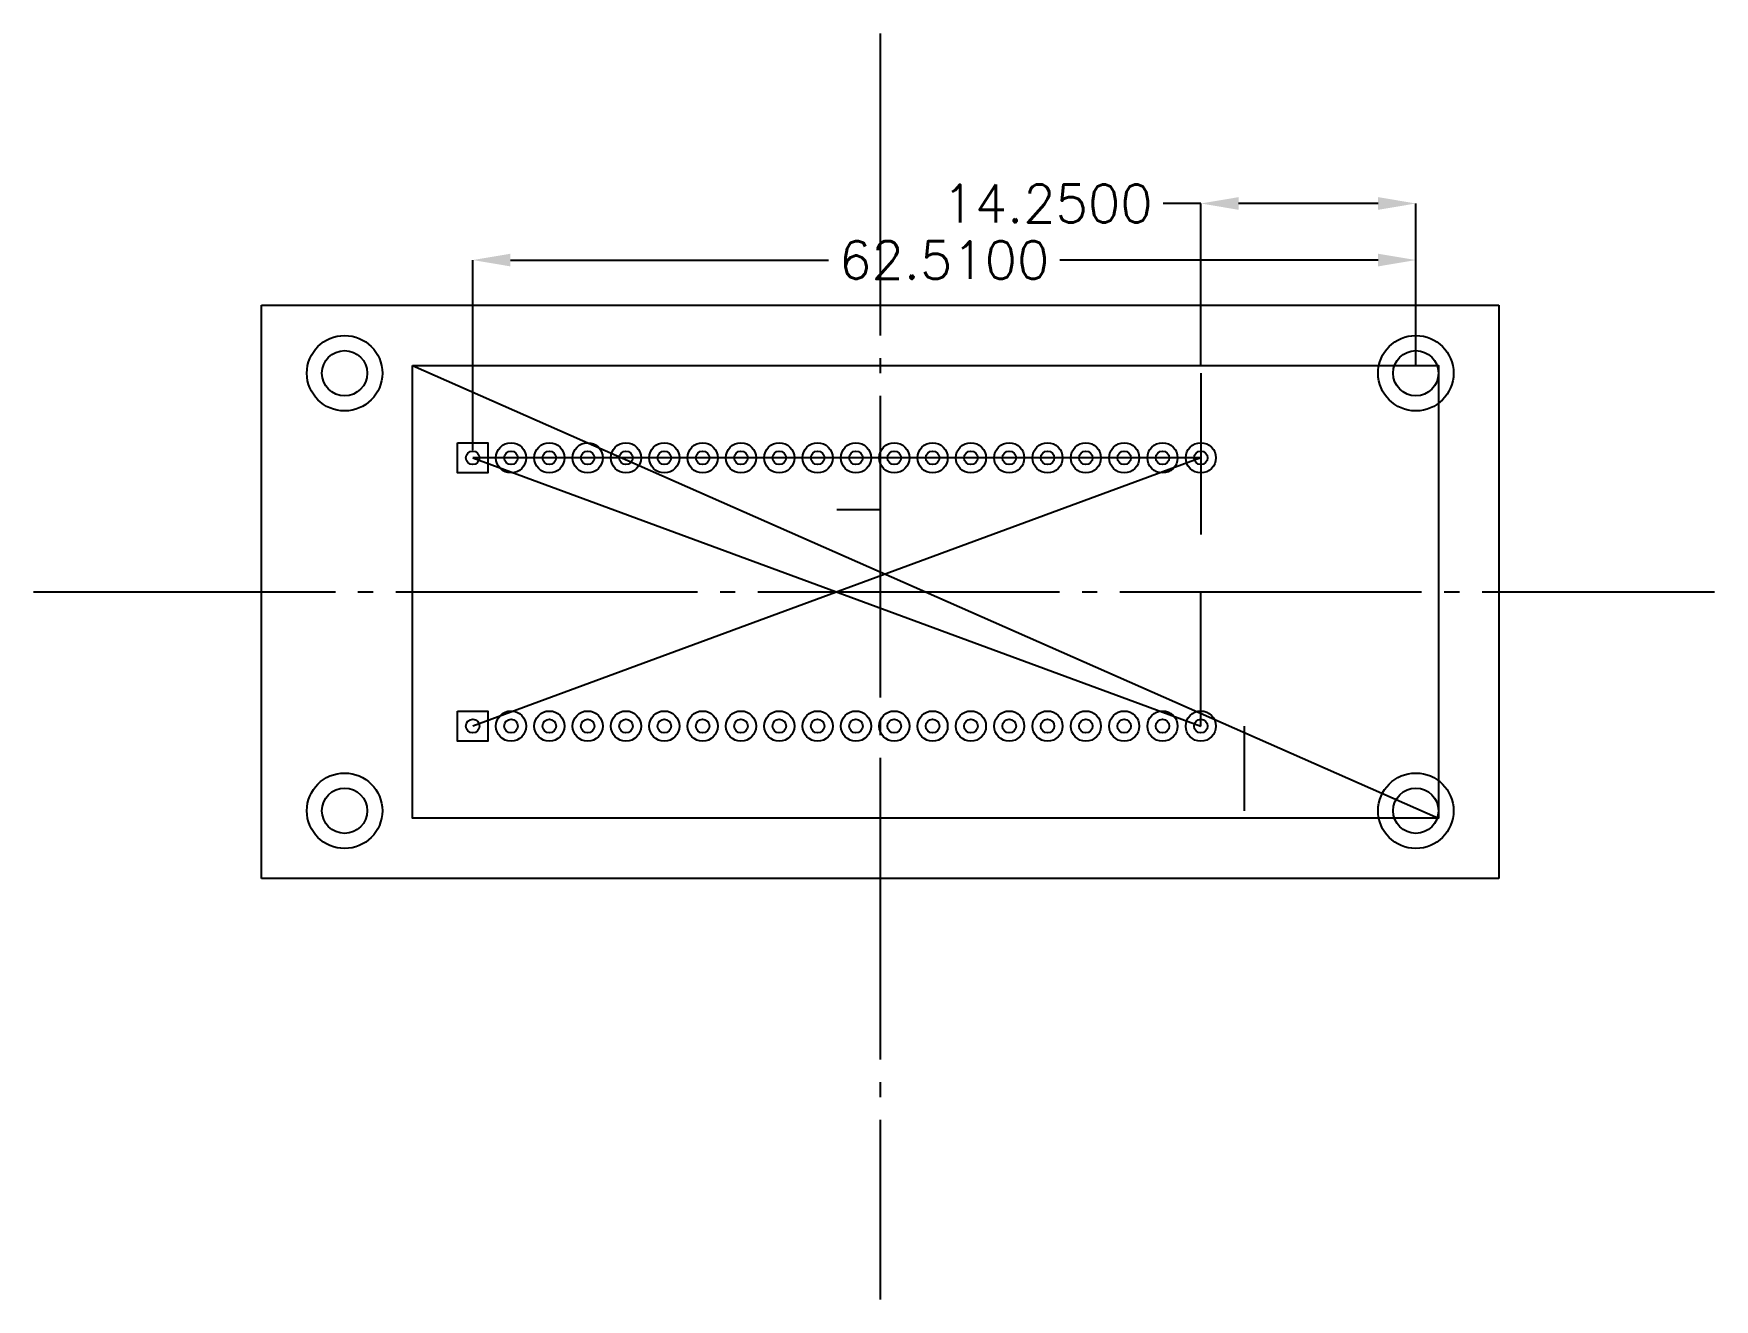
# Model space of a CAD drawing. Header units: millimetres. Extents: x 11041 to 11153, y 40448 to 40532.
import ezdxf

# ---------------------------------------------------------------- set-up
doc = ezdxf.new("R2010")
doc.units = ezdxf.units.MM
doc.linetypes.add('ГОСТ 2.303 5', pattern=[24, 20, -1.5, 1, -1.5])
doc.layers.add('РАЗМЕРЫ', color=3, linetype='Continuous', lineweight=25)
doc.styles.get("Standard").update_dxf_attribs({"font": 'txt.shx'})
doc.dimstyles.get("Standard").update_dxf_attribs({"dimscale": 100, "dimtxt": 2.5, "dimasz": 2.5, "dimexe": 0, "dimexo": 0.5, "dimgap": 1, "dimtad": 0, "dimtoh": 1, "dimdec": 4, "dimzin": 0, "dimdsep": 46, "dimtxsty": 'Standard', "dimcen": 2.5, "dimadec": 0, "dimazin": 0, "dimtfac": 1, "dimtdec": 4, "dimtofl": 0, "dimtmove": 0, "dimatfit": 3, "dimfxl": 1, "dimtolj": 1, "dimtzin": 0, "dimarcsym": 0})

# ---------------------------------------------------------------- blocks, each defined once
blk = doc.blocks.new('*D19')
at = {"layer": 'Defpoints', "color": 0}
for p in [(11118.7, 40520.86), (11118.7, 40509.61), (11132.95, 40509.61)]:
    blk.add_point(p, dxfattribs=at)
at = {"layer": 'РАЗМЕРЫ', "color": 0, "lineweight": -2}
for p, q in [((11118.7, 40520.86), (11116.2, 40520.86)), ((11118.7, 40510.11), (11118.7, 40520.86)), ((11130.45, 40520.86), (11121.2, 40520.86)), ((11132.95, 40510.11), (11132.95, 40520.86))]:
    blk.add_line(p, q, dxfattribs=at)
at = {"layer": 'РАЗМЕРЫ', "color": 0}
for points in [[(11121.2, 40521.28), (11121.2, 40520.44), (11118.7, 40520.86)], [(11130.45, 40520.44), (11130.45, 40521.28), (11132.95, 40520.86)]]:
    blk.add_solid(points, dxfattribs=at)
at = {"layer": 'РАЗМЕРЫ', "color": 0, "insert": (11108.53, 40520.86), "char_height": 2.5, "attachment_point": 5}
blk.add_mtext('\\A1;14.2500', dxfattribs=at)
blk = doc.blocks.new('*D26')
at = {"layer": 'Defpoints', "color": 0}
for p in [(11070.44, 40517.11), (11132.95, 40509.61), (11070.44, 40504)]:
    blk.add_point(p, dxfattribs=at)
at = {"layer": 'РАЗМЕРЫ', "color": 0, "lineweight": -2}
for p, q in [((11070.44, 40504.5), (11070.44, 40517.11)), ((11072.94, 40517.11), (11094.02, 40517.11)), ((11130.45, 40517.11), (11109.36, 40517.11)), ((11132.95, 40510.11), (11132.95, 40517.11))]:
    blk.add_line(p, q, dxfattribs=at)
at = {"layer": 'РАЗМЕРЫ', "color": 0}
for points in [[(11072.94, 40517.53), (11072.94, 40516.69), (11070.44, 40517.11)], [(11130.45, 40516.69), (11130.45, 40517.53), (11132.95, 40517.11)]]:
    blk.add_solid(points, dxfattribs=at)
at = {"layer": 'РАЗМЕРЫ', "color": 0, "insert": (11101.69, 40517.11), "char_height": 2.5, "attachment_point": 5}
blk.add_mtext('\\A1;62.5100', dxfattribs=at)

msp = doc.modelspace()

# ---------------------------------------------------------------- linework, layer by layer
at = {"linetype": 'ГОСТ 2.303 5'}
for p, q in [((11097.44599, 40532.11808), (11097.44599, 40448.22565)), ((11041.3326, 40495.1115), (11152.7348, 40495.1115))]:
    msp.add_line(p, q, dxfattribs=at)
at = {"ltscale": 100}
for p, q in [((11056.44599, 40514.1115), (11138.44599, 40514.1115)), ((11056.44599, 40476.1115), (11056.44599, 40514.1115)), ((11138.44599, 40514.1115), (11138.44599, 40476.1115)), ((11138.44599, 40476.1115), (11056.44599, 40476.1115))]:
    msp.add_line(p, q, dxfattribs=at)
for p, q in [((11066.44599, 40510.1115), (11134.44599, 40480.1115)), ((11118.69599, 40509.6115), (11118.69599, 40498.91114)), ((11070.43599, 40504.0015), (11118.69599, 40486.2215)), ((11118.69599, 40504.0015), (11070.43599, 40486.2215)), ((11118.69599, 40504.0015), (11070.43599, 40504.0015)), ((11094.56599, 40500.57733), (11097.44599, 40500.57733)), ((11118.69599, 40486.2215), (11118.69599, 40495.1115)), ((11121.57599, 40486.2215), (11121.57599, 40480.6115))]:
    msp.add_line(p, q)
for points in [[(11066.44599, 40510.1115), (11134.44599, 40510.1115), (11134.44599, 40480.1115), (11066.44599, 40480.1115)], [(11069.43599, 40505.0015), (11071.43599, 40505.0015), (11071.43599, 40503.0015), (11069.43599, 40503.0015)], [(11069.43599, 40487.2215), (11071.43599, 40487.2215), (11071.43599, 40485.2215), (11069.43599, 40485.2215)]]:
    msp.add_lwpolyline(points, close=True)
for centre, radius in [((11061.94599, 40509.6115), 2.5), ((11132.94599, 40509.6115), 2.5), ((11061.94599, 40509.6115), 1.5), ((11132.94599, 40509.6115), 1.5), ((11072.97599, 40504.0015), 1), ((11075.51599, 40504.0015), 1), ((11078.05599, 40504.0015), 1), ((11080.59599, 40504.0015), 1), ((11083.13599, 40504.0015), 1), ((11085.67599, 40504.0015), 1), ((11088.21599, 40504.0015), 1), ((11090.75599, 40504.0015), 1), ((11093.29599, 40504.0015), 1), ((11095.83599, 40504.0015), 1), ((11098.37599, 40504.0015), 1), ((11100.91599, 40504.0015), 1), ((11103.45599, 40504.0015), 1), ((11105.99599, 40504.0015), 1), ((11108.53599, 40504.0015), 1), ((11111.07599, 40504.0015), 1), ((11113.61599, 40504.0015), 1), ((11116.15599, 40504.0015), 1), ((11118.69599, 40504.0015), 1), ((11070.43599, 40504.0015), 0.45), ((11072.97599, 40504.0015), 0.45), ((11075.51599, 40504.0015), 0.45), ((11078.05599, 40504.0015), 0.45), ((11080.59599, 40504.0015), 0.45), ((11083.13599, 40504.0015), 0.45), ((11085.67599, 40504.0015), 0.45), ((11088.21599, 40504.0015), 0.45), ((11090.75599, 40504.0015), 0.45), ((11093.29599, 40504.0015), 0.45), ((11095.83599, 40504.0015), 0.45), ((11098.37599, 40504.0015), 0.45), ((11100.91599, 40504.0015), 0.45), ((11103.45599, 40504.0015), 0.45), ((11105.99599, 40504.0015), 0.45), ((11108.53599, 40504.0015), 0.45), ((11111.07599, 40504.0015), 0.45), ((11113.61599, 40504.0015), 0.45), ((11116.15599, 40504.0015), 0.45), ((11118.69599, 40504.0015), 0.45), ((11072.97599, 40486.2215), 1), ((11075.51599, 40486.2215), 1), ((11078.05599, 40486.2215), 1), ((11080.59599, 40486.2215), 1), ((11083.13599, 40486.2215), 1), ((11085.67599, 40486.2215), 1), ((11088.21599, 40486.2215), 1), ((11090.75599, 40486.2215), 1), ((11093.29599, 40486.2215), 1), ((11095.83599, 40486.2215), 1), ((11098.37599, 40486.2215), 1), ((11100.91599, 40486.2215), 1), ((11103.45599, 40486.2215), 1), ((11105.99599, 40486.2215), 1), ((11108.53599, 40486.2215), 1), ((11111.07599, 40486.2215), 1), ((11113.61599, 40486.2215), 1), ((11116.15599, 40486.2215), 1), ((11118.69599, 40486.2215), 1), ((11070.43599, 40486.2215), 0.45), ((11072.97599, 40486.2215), 0.45), ((11075.51599, 40486.2215), 0.45), ((11078.05599, 40486.2215), 0.45), ((11080.59599, 40486.2215), 0.45), ((11083.13599, 40486.2215), 0.45), ((11085.67599, 40486.2215), 0.45), ((11088.21599, 40486.2215), 0.45), ((11090.75599, 40486.2215), 0.45), ((11093.29599, 40486.2215), 0.45), ((11095.83599, 40486.2215), 0.45), ((11098.37599, 40486.2215), 0.45), ((11100.91599, 40486.2215), 0.45), ((11103.45599, 40486.2215), 0.45), ((11105.99599, 40486.2215), 0.45), ((11108.53599, 40486.2215), 0.45), ((11111.07599, 40486.2215), 0.45), ((11113.61599, 40486.2215), 0.45), ((11116.15599, 40486.2215), 0.45), ((11118.69599, 40486.2215), 0.45), ((11061.94599, 40480.6115), 2.5), ((11132.94599, 40480.6115), 2.5), ((11061.94599, 40480.6115), 1.5), ((11132.94599, 40480.6115), 1.5)]:
    msp.add_circle(centre, radius)

# ---------------------------------------------------------------- dimensions: what is measured, and where the dimension line sits
at = {"layer": 'РАЗМЕРЫ'}
for base, p2, picture, middle in [((11118.69599, 40520.8615), (11118.69599, 40509.6115), '*D19', (11108.52933, 40520.8615)), ((11070.43599, 40517.1115), (11070.43599, 40504.0015), '*D26', (11101.69099, 40517.1115))]:
    dim = msp.add_linear_dim(base=base, p1=(11132.94599, 40509.6115), p2=p2, dimstyle='Standard', override={"dimscale": 1, "dimlfac": 1, "dimtxsty": 'Standard', "dimsah": 1, "dimtolj": 1}, dxfattribs=at)
    dim.commit()
    dim.dimension.update_dxf_attribs({"geometry": picture, "text_midpoint": middle})

doc.saveas('drawing.dxf')
